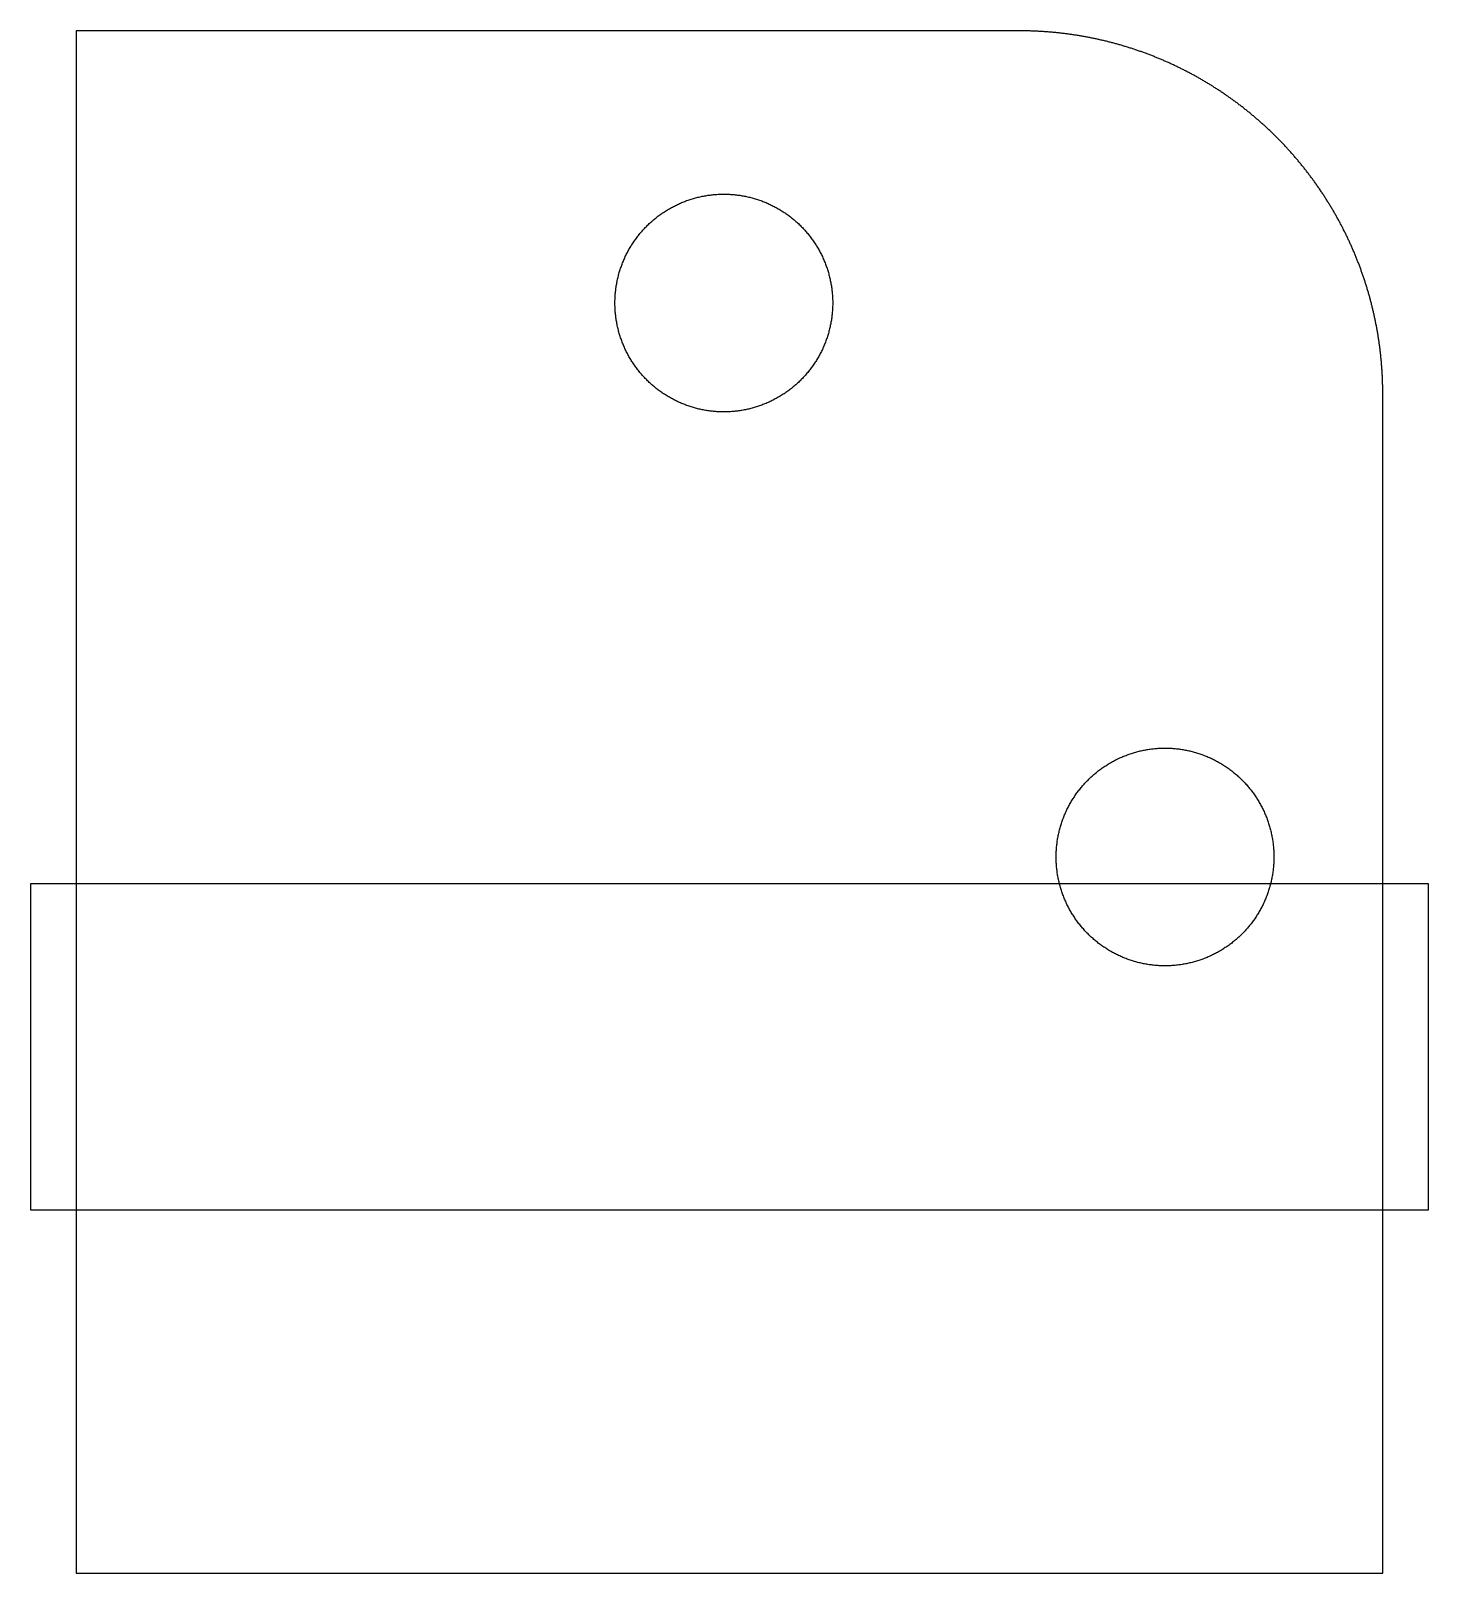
# Model space of a CAD drawing. Header units: millimetres. Extents: x 64 to 413, y 70 to 397.
# Drawn here: x 336.4 to 413.4, y 69.7 to 154.7 of the extents above; entities that cross this region are included whole.
import ezdxf

# ---------------------------------------------------------------- set-up
doc = ezdxf.new("R2010")
doc.units = ezdxf.units.MM
doc.layers.add('BOT_Full_CutOut_90', color=7, linetype='Continuous')

msp = doc.modelspace()

# ---------------------------------------------------------------- linework, layer by layer
msp.add_line((390.890916, 154.697596), (390.890916, 154.697596))
msp.add_lwpolyline([(410.890916, 134.697596), (410.890848, 134.749956), (410.890642, 134.802315), (410.8903, 134.854674), (410.88982, 134.907031), (410.889203, 134.959388), (410.888449, 135.011742), (410.887558, 135.064094), (410.88653, 135.116444), (410.885365, 135.168791), (410.884063, 135.221135), (410.882624, 135.273475), (410.881048, 135.325811), (410.879335, 135.378143), (410.877485, 135.43047), (410.875498, 135.482792), (410.873374, 135.535109), (410.871113, 135.58742), (410.868715, 135.639725), (410.86618, 135.692023), (410.863508, 135.744315), (410.860699, 135.7966), (410.857753, 135.848877), (410.854671, 135.901146), (410.851452, 135.953406), (410.848096, 136.005659), (410.844603, 136.057902), (410.840973, 136.110136), (410.837207, 136.16236), (410.833304, 136.214574), (410.829264, 136.266778), (410.825088, 136.318971), (410.820775, 136.371153), (410.816325, 136.423323), (410.811739, 136.475482), (410.807016, 136.527629), (410.802157, 136.579762), (410.797161, 136.631883), (410.792029, 136.683991), (410.786761, 136.736085), (410.781356, 136.788166), (410.775814, 136.840231), (410.770137, 136.892282), (410.764323, 136.944319), (410.758373, 136.996339), (410.752287, 137.048344), (410.746065, 137.100333), (410.739706, 137.152305), (410.733212, 137.204261), (410.726582, 137.256199), (410.719815, 137.30812), (410.712913, 137.360023), (410.705875, 137.411908), (410.698701, 137.463774), (410.691391, 137.515621), (410.683946, 137.567449), (410.676365, 137.619257), (410.668648, 137.671045), (410.660796, 137.722813), (410.652808, 137.77456), (410.644685, 137.826286), (410.636427, 137.87799), (410.628033, 137.929673), (410.619504, 137.981334), (410.610839, 138.032972), (410.60204, 138.084587), (410.593105, 138.136179), (410.584035, 138.187747), (410.574831, 138.239291), (410.565491, 138.290812), (410.556017, 138.342307), (410.546408, 138.393778), (410.536664, 138.445223), (410.526785, 138.496643), (410.516772, 138.548036), (410.506624, 138.599403), (410.496342, 138.650744), (410.485926, 138.702057), (410.475375, 138.753343), (410.46469, 138.804601), (410.453871, 138.855831), (410.442918, 138.907032), (410.43183, 138.958205), (410.420609, 139.009348), (410.409254, 139.060462), (410.397765, 139.111546), (410.386143, 139.162599), (410.374387, 139.213622), (410.362497, 139.264614), (410.350474, 139.315575), (410.338318, 139.366504), (410.326028, 139.417401), (410.313605, 139.468266), (410.301049, 139.519098), (410.28836, 139.569897), (410.275538, 139.620663), (410.262583, 139.671395), (410.249495, 139.722093), (410.236274, 139.772756), (410.222921, 139.823385), (410.209436, 139.873978), (410.195818, 139.924536), (410.182068, 139.975058), (410.168185, 140.025544), (410.154171, 140.075994), (410.140024, 140.126406), (410.125746, 140.176782), (410.111335, 140.22712), (410.096793, 140.277419), (410.08212, 140.327681), (410.067314, 140.377904), (410.052378, 140.428088), (410.03731, 140.478233), (410.02211, 140.528339), (410.00678, 140.578404), (409.991319, 140.628429), (409.975726, 140.678413), (409.960003, 140.728357), (409.944149, 140.778259), (409.928165, 140.828119), (409.91205, 140.877937), (409.895805, 140.927713), (409.879429, 140.977447), (409.862924, 141.027137), (409.846288, 141.076784), (409.829523, 141.126387), (409.812627, 141.175946), (409.795602, 141.225461), (409.778447, 141.274931), (409.761163, 141.324355), (409.74375, 141.373735), (409.726207, 141.423069), (409.708535, 141.472356), (409.690735, 141.521597), (409.672805, 141.570792), (409.654747, 141.619939), (409.63656, 141.669039), (409.618245, 141.718091), (409.599801, 141.767095), (409.581229, 141.81605), (409.562529, 141.864957), (409.543701, 141.913814), (409.524745, 141.962623), (409.505661, 142.011381), (409.48645, 142.060089), (409.467111, 142.108747), (409.447645, 142.157354), (409.428052, 142.205909), (409.408332, 142.254414), (409.388485, 142.302866), (409.368511, 142.351267), (409.34841, 142.399615), (409.328183, 142.44791), (409.30783, 142.496152), (409.28735, 142.54434), (409.266745, 142.592475), (409.246013, 142.640556), (409.225155, 142.688582), (409.204172, 142.736554), (409.183064, 142.78447), (409.16183, 142.832331), (409.14047, 142.880136), (409.118986, 142.927885), (409.097377, 142.975578), (409.075643, 143.023214), (409.053784, 143.070793), (409.031801, 143.118315), (409.009693, 143.165778), (408.987462, 143.213184), (408.965106, 143.260532), (408.942626, 143.30782), (408.920023, 143.35505), (408.897296, 143.40222), (408.874446, 143.449331), (408.851472, 143.496382), (408.828375, 143.543372), (408.805156, 143.590302), (408.781813, 143.637171), (408.758348, 143.683979), (408.734761, 143.730724), (408.711051, 143.777409), (408.687219, 143.82403), (408.663265, 143.87059), (408.63919, 143.917086), (408.614992, 143.963519), (408.590673, 144.009889), (408.566233, 144.056195), (408.541672, 144.102437), (408.51699, 144.148614), (408.492187, 144.194727), (408.467263, 144.240774), (408.442219, 144.286756), (408.417054, 144.332672), (408.39177, 144.378523), (408.366365, 144.424306), (408.340841, 144.470024), (408.315197, 144.515674), (408.289434, 144.561257), (408.263551, 144.606772), (408.237549, 144.65222), (408.211429, 144.697599), (408.18519, 144.74291), (408.158832, 144.788151), (408.132356, 144.833324), (408.105761, 144.878427), (408.079049, 144.923461), (408.052219, 144.968424), (408.025271, 145.013317), (407.998206, 145.058139), (407.971024, 145.10289), (407.943724, 145.14757), (407.916308, 145.192179), (407.888775, 145.236715), (407.861125, 145.281179), (407.833359, 145.325571), (407.805477, 145.369889), (407.777479, 145.414135), (407.749366, 145.458307), (407.721137, 145.502406), (407.692792, 145.54643), (407.664332, 145.59038), (407.635758, 145.634255), (407.607068, 145.678056), (407.578264, 145.721781), (407.549346, 145.76543), (407.520313, 145.809004), (407.491167, 145.852501), (407.461906, 145.895923), (407.432532, 145.939267), (407.403045, 145.982534), (407.373445, 146.025724), (407.343731, 146.068836), (407.313905, 146.111871), (407.283966, 146.154827), (407.253915, 146.197704), (407.223752, 146.240503), (407.193477, 146.283223), (407.16309, 146.325863), (407.132591, 146.368424), (407.101982, 146.410904), (407.071261, 146.453305), (407.040429, 146.495624), (407.009487, 146.537863), (406.978434, 146.580021), (406.94727, 146.622097), (406.915997, 146.664092), (406.884614, 146.706004), (406.853121, 146.747834), (406.821519, 146.789582), (406.789808, 146.831247), (406.757988, 146.872828), (406.726059, 146.914326), (406.694021, 146.955741), (406.661875, 146.997071), (406.629621, 147.038317), (406.59726, 147.079479), (406.56479, 147.120555), (406.532213, 147.161547), (406.499529, 147.202453), (406.466738, 147.243273), (406.43384, 147.284008), (406.400836, 147.324656), (406.367725, 147.365217), (406.334508, 147.405692), (406.301186, 147.44608), (406.267758, 147.48638), (406.234224, 147.526592), (406.200585, 147.566717), (406.166841, 147.606754), (406.132993, 147.646702), (406.09904, 147.686561), (406.064983, 147.726331), (406.030822, 147.766012), (405.996557, 147.805603), (405.962189, 147.845105), (405.927717, 147.884516), (405.893142, 147.923837), (405.858465, 147.963068), (405.823684, 148.002207), (405.788802, 148.041255), (405.753817, 148.080212), (405.718731, 148.119077), (405.683543, 148.15785), (405.648253, 148.196531), (405.612863, 148.235119), (405.577371, 148.273615), (405.541779, 148.312017), (405.506086, 148.350327), (405.470293, 148.388542), (405.434401, 148.426664), (405.398408, 148.464692), (405.362316, 148.502625), (405.326125, 148.540464), (405.289835, 148.578207), (405.253447, 148.615856), (405.21696, 148.653409), (405.180374, 148.690867), (405.143691, 148.728229), (405.10691, 148.765494), (405.070032, 148.802663), (405.033056, 148.839736), (404.995984, 148.876711), (404.958815, 148.91359), (404.921549, 148.950371), (404.884187, 148.987054), (404.84673, 149.023639), (404.809177, 149.060126), (404.771528, 149.096515), (404.733784, 149.132805), (404.695945, 149.168996), (404.658012, 149.205088), (404.619984, 149.24108), (404.581863, 149.276973), (404.543647, 149.312766), (404.505338, 149.348458), (404.466936, 149.38405), (404.42844, 149.419542), (404.389852, 149.454933), (404.351171, 149.490222), (404.312398, 149.52541), (404.273533, 149.560497), (404.234576, 149.595481), (404.195528, 149.630364), (404.156388, 149.665144), (404.117158, 149.699822), (404.077837, 149.734396), (404.038425, 149.768868), (403.998924, 149.803237), (403.959333, 149.837501), (403.919652, 149.871662), (403.879881, 149.90572), (403.840022, 149.939672), (403.800074, 149.973521), (403.760038, 150.007265), (403.719913, 150.040903), (403.6797, 150.074437), (403.6394, 150.107865), (403.599013, 150.141188), (403.558538, 150.174405), (403.517976, 150.207515), (403.477328, 150.24052), (403.436594, 150.273417), (403.395773, 150.306208), (403.354867, 150.338893), (403.313876, 150.371469), (403.272799, 150.403939), (403.231638, 150.436301), (403.190392, 150.468555), (403.149061, 150.500701), (403.107647, 150.532738), (403.066149, 150.564667), (403.024567, 150.596487), (402.982902, 150.628199), (402.941155, 150.659801), (402.899325, 150.691294), (402.857412, 150.722677), (402.815418, 150.75395), (402.773341, 150.785113), (402.731184, 150.816166), (402.688945, 150.847108), (402.646625, 150.87794), (402.604225, 150.908661), (402.561744, 150.939271), (402.519184, 150.969769), (402.476543, 151.000156), (402.433824, 151.030431), (402.391025, 151.060595), (402.348147, 151.090646), (402.305191, 151.120585), (402.262157, 151.150411), (402.219045, 151.180124), (402.175855, 151.209725), (402.132587, 151.239212), (402.089243, 151.268586), (402.045822, 151.297846), (402.002325, 151.326993), (401.958751, 151.356025), (401.915101, 151.384944), (401.871376, 151.413748), (401.827576, 151.442437), (401.783701, 151.471012), (401.739751, 151.499471), (401.695726, 151.527816), (401.651628, 151.556045), (401.607456, 151.584159), (401.56321, 151.612157), (401.518891, 151.640039), (401.4745, 151.667805), (401.430036, 151.695454), (401.385499, 151.722987), (401.340891, 151.750404), (401.296211, 151.777703), (401.25146, 151.804885), (401.206638, 151.831951), (401.161745, 151.858898), (401.116781, 151.885728), (401.071748, 151.912441), (401.026645, 151.939035), (400.981472, 151.965511), (400.93623, 151.991869), (400.890919, 152.018108), (400.84554, 152.044229), (400.800093, 152.070231), (400.754577, 152.096113), (400.708995, 152.121876), (400.663344, 152.14752), (400.617627, 152.173045), (400.571843, 152.198449), (400.525993, 152.223734), (400.480077, 152.248898), (400.434095, 152.273942), (400.388047, 152.298866), (400.341935, 152.323669), (400.295757, 152.348351), (400.249516, 152.372913), (400.20321, 152.397353), (400.15684, 152.421672), (400.110407, 152.445869), (400.06391, 152.469945), (400.017351, 152.493899), (399.970729, 152.517731), (399.924045, 152.54144), (399.877299, 152.565028), (399.830492, 152.588493), (399.783623, 152.611835), (399.736693, 152.635055), (399.689702, 152.658152), (399.642652, 152.681125), (399.595541, 152.703975), (399.548371, 152.726702), (399.501141, 152.749306), (399.453852, 152.771785), (399.406505, 152.794141), (399.359099, 152.816373), (399.311635, 152.83848), (399.264114, 152.860463), (399.216535, 152.882322), (399.168899, 152.904056), (399.121206, 152.925665), (399.073457, 152.94715), (399.025652, 152.968509), (398.977791, 152.989743), (398.929874, 153.010852), (398.881903, 153.031835), (398.833877, 153.052692), (398.785796, 153.073424), (398.737661, 153.09403), (398.689472, 153.114509), (398.64123, 153.134863), (398.592935, 153.15509), (398.544587, 153.17519), (398.496187, 153.195164), (398.447734, 153.215011), (398.39923, 153.234732), (398.350674, 153.254325), (398.302067, 153.273791), (398.25341, 153.293129), (398.204701, 153.312341), (398.155943, 153.331424), (398.107135, 153.35038), (398.058277, 153.369208), (398.009371, 153.387908), (397.960415, 153.40648), (397.911411, 153.424924), (397.862359, 153.443239), (397.81326, 153.461426), (397.764112, 153.479485), (397.714918, 153.497414), (397.665677, 153.515215), (397.616389, 153.532887), (397.567055, 153.550429), (397.517676, 153.567843), (397.468251, 153.585127), (397.418781, 153.602281), (397.369267, 153.619307), (397.319708, 153.636202), (397.270104, 153.652968), (397.220458, 153.669603), (397.170767, 153.686109), (397.121034, 153.702484), (397.071258, 153.71873), (397.02144, 153.734844), (396.971579, 153.750829), (396.921677, 153.766683), (396.871734, 153.782406), (396.82175, 153.797998), (396.771725, 153.813459), (396.721659, 153.82879), (396.671554, 153.843989), (396.621409, 153.859057), (396.571225, 153.873994), (396.521002, 153.888799), (396.47074, 153.903473), (396.42044, 153.918015), (396.370102, 153.932425), (396.319727, 153.946704), (396.269314, 153.96085), (396.218865, 153.974865), (396.168379, 153.988747), (396.117857, 154.002497), (396.067299, 154.016115), (396.016705, 154.029601), (395.966077, 154.042954), (395.915413, 154.056174), (395.864715, 154.069262), (395.813984, 154.082217), (395.763218, 154.095039), (395.712419, 154.107728), (395.661587, 154.120284), (395.610722, 154.132707), (395.559825, 154.144997), (395.508896, 154.157153), (395.457935, 154.169177), (395.406943, 154.181066), (395.35592, 154.192822), (395.304866, 154.204445), (395.253782, 154.215934), (395.202669, 154.227289), (395.151525, 154.23851), (395.100353, 154.249597), (395.049151, 154.26055), (394.997921, 154.27137), (394.946663, 154.282055), (394.895377, 154.292605), (394.844064, 154.303022), (394.792724, 154.313304), (394.741357, 154.323451), (394.689963, 154.333465), (394.638544, 154.343343), (394.587098, 154.353087), (394.535628, 154.362696), (394.484132, 154.372171), (394.432612, 154.38151), (394.381068, 154.390715), (394.329499, 154.399784), (394.277907, 154.408719), (394.226292, 154.417519), (394.174654, 154.426183), (394.122994, 154.434712), (394.071311, 154.443106), (394.019606, 154.451365), (393.967881, 154.459488), (393.916134, 154.467475), (393.864366, 154.475328), (393.812578, 154.483044), (393.76077, 154.490625), (393.708942, 154.498071), (393.657095, 154.50538), (393.605228, 154.512554), (393.553344, 154.519592), (393.501441, 154.526495), (393.44952, 154.533261), (393.397582, 154.539891), (393.345626, 154.546386), (393.293654, 154.552744), (393.241665, 154.558966), (393.18966, 154.565053), (393.137639, 154.571003), (393.085603, 154.576816), (393.033552, 154.582494), (392.981486, 154.588035), (392.929406, 154.59344), (392.877312, 154.598709), (392.825204, 154.603841), (392.773083, 154.608836), (392.720949, 154.613696), (392.668803, 154.618418), (392.616644, 154.623004), (392.564474, 154.627454), (392.512292, 154.631767), (392.460099, 154.635944), (392.407895, 154.639983), (392.355681, 154.643886), (392.303456, 154.647653), (392.251222, 154.651282), (392.198979, 154.654775), (392.146727, 154.658131), (392.094466, 154.66135), (392.042197, 154.664433), (391.98992, 154.667378), (391.937636, 154.670187), (391.885344, 154.672859), (391.833046, 154.675394), (391.780741, 154.677792), (391.72843, 154.680053), (391.676113, 154.682177), (391.623791, 154.684164), (391.571463, 154.686014), (391.519132, 154.687727), (391.466796, 154.689304), (391.414455, 154.690743), (391.362112, 154.692045), (391.309765, 154.69321), (391.257415, 154.694238), (391.205063, 154.695129), (391.152708, 154.695882), (391.100352, 154.696499), (391.047994, 154.696979), (390.995636, 154.697322), (390.943276, 154.697527), (390.890916, 154.697596), (338.890916, 154.697596), (338.890916, 69.697596), (410.890916, 69.697596), (410.890916, 134.697597)])
for points in [[(380.578321, 139.697595), (380.577992, 139.634764), (380.577005, 139.57194), (380.575361, 139.50913), (380.573058, 139.446341), (380.570098, 139.383579), (380.566482, 139.320852), (380.562208, 139.258166), (380.557278, 139.195528), (380.551693, 139.132945), (380.545453, 139.070424), (380.538558, 139.007972), (380.531009, 138.945595), (380.522808, 138.883301), (380.513955, 138.821097), (380.504451, 138.758988), (380.494297, 138.696982), (380.483495, 138.635086), (380.472045, 138.573307), (380.459948, 138.511651), (380.447207, 138.450125), (380.433822, 138.388735), (380.419795, 138.32749), (380.405127, 138.266394), (380.38982, 138.205455), (380.373876, 138.144681), (380.357297, 138.084076), (380.340083, 138.023648), (380.322238, 137.963404), (380.303763, 137.90335), (380.28466, 137.843493), (380.264932, 137.783839), (380.244579, 137.724395), (380.223606, 137.665167), (380.202013, 137.606163), (380.179804, 137.547387), (380.15698, 137.488847), (380.133545, 137.43055), (380.1095, 137.372501), (380.084849, 137.314707), (380.059594, 137.257175), (380.033738, 137.19991), (380.007284, 137.142919), (379.980234, 137.086208), (379.952592, 137.029784), (379.92436, 136.973652), (379.895543, 136.917819), (379.866142, 136.86229), (379.836161, 136.807073), (379.805604, 136.752172), (379.774474, 136.697595), (379.742773, 136.643346), (379.710507, 136.589433), (379.677677, 136.53586), (379.644289, 136.482634), (379.610345, 136.429761), (379.575849, 136.377246), (379.540805, 136.325095), (379.505216, 136.273313), (379.469088, 136.221908), (379.432423, 136.170883), (379.395226, 136.120246), (379.357501, 136.07), (379.319251, 136.020153), (379.280482, 135.970708), (379.241197, 135.921672), (379.201401, 135.873051), (379.161097, 135.824849), (379.120292, 135.777071), (379.078988, 135.729724), (379.03719, 135.682811), (378.994904, 135.636339), (378.952133, 135.590312), (378.908883, 135.544736), (378.865157, 135.499615), (378.820962, 135.454954), (378.776301, 135.410759), (378.73118, 135.367033), (378.685604, 135.323783), (378.639577, 135.281012), (378.593105, 135.238726), (378.546192, 135.196928), (378.498845, 135.155625), (378.451067, 135.114819), (378.402865, 135.074515), (378.354244, 135.034719), (378.305208, 134.995434), (378.255764, 134.956665), (378.205916, 134.918415), (378.15567, 134.88069), (378.105033, 134.843493), (378.054008, 134.806828), (378.002603, 134.7707), (377.950822, 134.735111), (377.898671, 134.700067), (377.846155, 134.665571), (377.793282, 134.631627), (377.740056, 134.598239), (377.686483, 134.565409), (377.63257, 134.533143), (377.578321, 134.501442), (377.523744, 134.470312), (377.468843, 134.439755), (377.413626, 134.409774), (377.358097, 134.380373), (377.302264, 134.351556), (377.246132, 134.323324), (377.189708, 134.295682), (377.132997, 134.268633), (377.076006, 134.242178), (377.018741, 134.216322), (376.961209, 134.191067), (376.903415, 134.166416), (376.845366, 134.142371), (376.787069, 134.118936), (376.728529, 134.096112), (376.669754, 134.073903), (376.610749, 134.05231), (376.551521, 134.031337), (376.492077, 134.010984), (376.432423, 133.991256), (376.372566, 133.972153), (376.312512, 133.953678), (376.252268, 133.935833), (376.19184, 133.918619), (376.131236, 133.90204), (376.070461, 133.886096), (376.009522, 133.870789), (375.948427, 133.856121), (375.887181, 133.842094), (375.825791, 133.828709), (375.764265, 133.815968), (375.702609, 133.803871), (375.64083, 133.792421), (375.578934, 133.781619), (375.516928, 133.771465), (375.454819, 133.761961), (375.392615, 133.753108), (375.330321, 133.744907), (375.267944, 133.737358), (375.205492, 133.730464), (375.142971, 133.724223), (375.080388, 133.718638), (375.017751, 133.713708), (374.955064, 133.709435), (374.892337, 133.705818), (374.829575, 133.702858), (374.766786, 133.700556), (374.703976, 133.698911), (374.641152, 133.697924), (374.578321, 133.697595), (374.515491, 133.697924), (374.452667, 133.698911), (374.389857, 133.700556), (374.327067, 133.702858), (374.264306, 133.705818), (374.201578, 133.709435), (374.138892, 133.713708), (374.076254, 133.718638), (374.013671, 133.724223), (373.951151, 133.730464), (373.888698, 133.737358), (373.826322, 133.744907), (373.764028, 133.753108), (373.701823, 133.761961), (373.639715, 133.771465), (373.577709, 133.781619), (373.515813, 133.792421), (373.454033, 133.803871), (373.392377, 133.815968), (373.330851, 133.828709), (373.269462, 133.842094), (373.208216, 133.856121), (373.147121, 133.870789), (373.086182, 133.886096), (373.025407, 133.90204), (372.964802, 133.918619), (372.904375, 133.935833), (372.844131, 133.953678), (372.784077, 133.972153), (372.724219, 133.991256), (372.664566, 134.010984), (372.605122, 134.031337), (372.545894, 134.05231), (372.486889, 134.073903), (372.428114, 134.096112), (372.369574, 134.118936), (372.311277, 134.142371), (372.253228, 134.166416), (372.195434, 134.191067), (372.137902, 134.216322), (372.080637, 134.242178), (372.023646, 134.268633), (371.966935, 134.295682), (371.91051, 134.323324), (371.854378, 134.351556), (371.798545, 134.380373), (371.743017, 134.409774), (371.687799, 134.439755), (371.632899, 134.470312), (371.578321, 134.501442), (371.524073, 134.533143), (371.470159, 134.565409), (371.416587, 134.598239), (371.363361, 134.631627), (371.310487, 134.665571), (371.257972, 134.700067), (371.205821, 134.735111), (371.15404, 134.7707), (371.102634, 134.806828), (371.05161, 134.843493), (371.000972, 134.88069), (370.950727, 134.918415), (370.900879, 134.956665), (370.851435, 134.995434), (370.802399, 135.034719), (370.753777, 135.074515), (370.705575, 135.114819), (370.657798, 135.155625), (370.61045, 135.196928), (370.563538, 135.238726), (370.517066, 135.281012), (370.471039, 135.323783), (370.425462, 135.367033), (370.380341, 135.410759), (370.335681, 135.454954), (370.291485, 135.499615), (370.24776, 135.544736), (370.20451, 135.590312), (370.161739, 135.636339), (370.119453, 135.682811), (370.077655, 135.729724), (370.036351, 135.777071), (369.995545, 135.824849), (369.955242, 135.873051), (369.915446, 135.921672), (369.876161, 135.970708), (369.837391, 136.020153), (369.799142, 136.07), (369.761417, 136.120246), (369.724219, 136.170883), (369.687555, 136.221908), (369.651426, 136.273313), (369.615838, 136.325095), (369.580794, 136.377246), (369.546298, 136.429761), (369.512354, 136.482634), (369.478965, 136.53586), (369.446136, 136.589433), (369.413869, 136.643346), (369.382169, 136.697595), (369.351039, 136.752172), (369.320481, 136.807073), (369.290501, 136.86229), (369.2611, 136.917819), (369.232282, 136.973652), (369.204051, 137.029784), (369.176409, 137.086208), (369.149359, 137.142919), (369.122905, 137.19991), (369.097049, 137.257175), (369.071794, 137.314707), (369.047143, 137.372501), (369.023098, 137.43055), (368.999663, 137.488847), (368.976839, 137.547387), (368.95463, 137.606163), (368.933037, 137.665167), (368.912063, 137.724395), (368.891711, 137.783839), (368.871982, 137.843493), (368.85288, 137.90335), (368.834405, 137.963404), (368.816559, 138.023648), (368.799346, 138.084076), (368.782767, 138.144681), (368.766823, 138.205455), (368.751516, 138.266394), (368.736848, 138.32749), (368.722821, 138.388735), (368.709436, 138.450125), (368.696694, 138.511651), (368.684598, 138.573307), (368.673148, 138.635086), (368.662345, 138.696982), (368.652191, 138.758988), (368.642687, 138.821097), (368.633834, 138.883301), (368.625633, 138.945595), (368.618085, 139.007972), (368.61119, 139.070424), (368.60495, 139.132945), (368.599364, 139.195528), (368.594435, 139.258166), (368.590161, 139.320852), (368.586544, 139.383579), (368.583585, 139.446341), (368.581282, 139.50913), (368.579637, 139.57194), (368.57865, 139.634764), (368.578321, 139.697595), (368.57865, 139.760425), (368.579637, 139.823249), (368.581282, 139.886059), (368.583585, 139.948849), (368.586544, 140.01161), (368.590161, 140.074338), (368.594435, 140.137024), (368.599364, 140.199662), (368.60495, 140.262245), (368.61119, 140.324766), (368.618085, 140.387218), (368.625633, 140.449594), (368.633834, 140.511888), (368.642687, 140.574093), (368.652191, 140.636202), (368.662345, 140.698207), (368.673148, 140.760103), (368.684598, 140.821883), (368.696694, 140.883539), (368.709436, 140.945065), (368.722821, 141.006454), (368.736848, 141.0677), (368.751516, 141.128795), (368.766823, 141.189734), (368.782767, 141.250509), (368.799346, 141.311114), (368.816559, 141.371541), (368.834405, 141.431785), (368.85288, 141.491839), (368.871982, 141.551697), (368.891711, 141.611351), (368.912063, 141.670795), (368.933037, 141.730022), (368.95463, 141.789027), (368.976839, 141.847802), (368.999663, 141.906342), (369.023098, 141.964639), (369.047143, 142.022688), (369.071794, 142.080482), (369.097049, 142.138015), (369.122905, 142.195279), (369.149359, 142.25227), (369.176409, 142.308981), (369.204051, 142.365406), (369.232282, 142.421538), (369.2611, 142.477371), (369.290501, 142.532899), (369.320481, 142.588117), (369.351039, 142.643017), (369.382169, 142.697595), (369.413869, 142.751843), (369.446136, 142.805757), (369.478965, 142.859329), (369.512354, 142.912555), (369.546298, 142.965429), (369.580794, 143.017944), (369.615838, 143.070095), (369.651426, 143.121876), (369.687555, 143.173282), (369.724219, 143.224306), (369.761417, 143.274944), (369.799142, 143.325189), (369.837391, 143.375037), (369.876161, 143.424481), (369.915446, 143.473517), (369.955242, 143.522139), (369.995545, 143.570341), (370.036351, 143.618118), (370.077655, 143.665466), (370.119453, 143.712378), (370.161739, 143.75885), (370.20451, 143.804877), (370.24776, 143.850454), (370.291485, 143.895575), (370.335681, 143.940235), (370.380341, 143.984431), (370.425462, 144.028156), (370.471039, 144.071406), (370.517066, 144.114177), (370.563538, 144.156464), (370.61045, 144.198261), (370.657798, 144.239565), (370.705575, 144.280371), (370.753777, 144.320674), (370.802399, 144.36047), (370.851435, 144.399755), (370.900879, 144.438525), (370.950727, 144.476774), (371.000972, 144.514499), (371.05161, 144.551697), (371.102634, 144.588361), (371.15404, 144.62449), (371.205821, 144.660078), (371.257972, 144.695122), (371.310487, 144.729618), (371.363361, 144.763562), (371.416587, 144.796951), (371.470159, 144.82978), (371.524073, 144.862047), (371.578321, 144.893747), (371.632899, 144.924877), (371.687799, 144.955435), (371.743017, 144.985415), (371.798545, 145.014816), (371.854378, 145.043634), (371.91051, 145.071865), (371.966935, 145.099507), (372.023646, 145.126557), (372.080637, 145.153011), (372.137902, 145.178867), (372.195434, 145.204122), (372.253228, 145.228774), (372.311277, 145.252818), (372.369574, 145.276254), (372.428114, 145.299077), (372.486889, 145.321287), (372.545894, 145.342879), (372.605122, 145.363853), (372.664566, 145.384205), (372.724219, 145.403934), (372.784077, 145.423037), (372.844131, 145.441512), (372.904375, 145.459357), (372.964802, 145.47657), (373.025407, 145.49315), (373.086182, 145.509094), (373.147121, 145.5244), (373.208216, 145.539068), (373.269462, 145.553095), (373.330851, 145.56648), (373.392377, 145.579222), (373.454033, 145.591318), (373.515813, 145.602768), (373.577709, 145.613571), (373.639715, 145.623725), (373.701823, 145.633229), (373.764028, 145.642082), (373.826322, 145.650283), (373.888698, 145.657831), (373.951151, 145.664726), (374.013671, 145.670966), (374.076254, 145.676552), (374.138892, 145.681481), (374.201578, 145.685755), (374.264306, 145.689372), (374.327067, 145.692332), (374.389857, 145.694634), (374.452667, 145.696279), (374.515491, 145.697266), (374.578321, 145.697595), (374.641152, 145.697266), (374.703976, 145.696279), (374.766786, 145.694634), (374.829575, 145.692332), (374.892337, 145.689372), (374.955064, 145.685755), (375.017751, 145.681481), (375.080388, 145.676552), (375.142971, 145.670966), (375.205492, 145.664726), (375.267944, 145.657831), (375.330321, 145.650283), (375.392615, 145.642082), (375.454819, 145.633229), (375.516928, 145.623725), (375.578934, 145.613571), (375.64083, 145.602768), (375.702609, 145.591318), (375.764265, 145.579222), (375.825791, 145.56648), (375.887181, 145.553095), (375.948427, 145.539068), (376.009522, 145.5244), (376.070461, 145.509094), (376.131236, 145.49315), (376.19184, 145.47657), (376.252268, 145.459357), (376.312512, 145.441512), (376.372566, 145.423037), (376.432423, 145.403934), (376.492077, 145.384205), (376.551521, 145.363853), (376.610749, 145.342879), (376.669754, 145.321287), (376.728529, 145.299077), (376.787069, 145.276254), (376.845366, 145.252818), (376.903415, 145.228774), (376.961209, 145.204122), (377.018741, 145.178867), (377.076006, 145.153011), (377.132997, 145.126557), (377.189708, 145.099507), (377.246132, 145.071865), (377.302264, 145.043634), (377.358097, 145.014816), (377.413626, 144.985415), (377.468843, 144.955435), (377.523744, 144.924877), (377.578321, 144.893747), (377.63257, 144.862047), (377.686483, 144.82978), (377.740056, 144.796951), (377.793282, 144.763562), (377.846155, 144.729618), (377.898671, 144.695122), (377.950822, 144.660078), (378.002603, 144.62449), (378.054008, 144.588361), (378.105033, 144.551697), (378.15567, 144.514499), (378.205916, 144.476774), (378.255764, 144.438525), (378.305208, 144.399755), (378.354244, 144.36047), (378.402865, 144.320674), (378.451067, 144.280371), (378.498845, 144.239565), (378.546192, 144.198261), (378.593105, 144.156464), (378.639577, 144.114177), (378.685604, 144.071406), (378.73118, 144.028156), (378.776301, 143.984431), (378.820962, 143.940235), (378.865157, 143.895575), (378.908883, 143.850454), (378.952133, 143.804877), (378.994904, 143.75885), (379.03719, 143.712378), (379.078988, 143.665466), (379.120292, 143.618118), (379.161097, 143.570341), (379.201401, 143.522139), (379.241197, 143.473517), (379.280482, 143.424481), (379.319251, 143.375037), (379.357501, 143.325189), (379.395226, 143.274944), (379.432423, 143.224306), (379.469088, 143.173282), (379.505216, 143.121876), (379.540805, 143.070095), (379.575849, 143.017944), (379.610345, 142.965429), (379.644289, 142.912555), (379.677677, 142.859329), (379.710507, 142.805757), (379.742773, 142.751843), (379.774474, 142.697595), (379.805604, 142.643017), (379.836161, 142.588117), (379.866142, 142.532899), (379.895543, 142.477371), (379.92436, 142.421538), (379.952592, 142.365406), (379.980234, 142.308981), (380.007284, 142.25227), (380.033738, 142.195279), (380.059594, 142.138015), (380.084849, 142.080482), (380.1095, 142.022688), (380.133545, 141.964639), (380.15698, 141.906342), (380.179804, 141.847802), (380.202013, 141.789027), (380.223606, 141.730022), (380.244579, 141.670795), (380.264932, 141.611351), (380.28466, 141.551697), (380.303763, 141.491839), (380.322238, 141.431785), (380.340083, 141.371541), (380.357297, 141.311114), (380.373876, 141.250509), (380.38982, 141.189734), (380.405127, 141.128795), (380.419795, 141.0677), (380.433822, 141.006454), (380.447207, 140.945065), (380.459948, 140.883539), (380.472045, 140.821883), (380.483495, 140.760103), (380.494297, 140.698207), (380.504451, 140.636202), (380.513955, 140.574093), (380.522808, 140.511888), (380.531009, 140.449594), (380.538558, 140.387218), (380.545453, 140.324766), (380.551693, 140.262245), (380.557278, 140.199662), (380.562208, 140.137024), (380.566482, 140.074338), (380.570098, 140.01161), (380.573058, 139.948849), (380.575361, 139.886059), (380.577005, 139.823249), (380.577992, 139.760425), (380.578321, 139.697595)], [(404.890916, 109.167382), (404.890587, 109.104551), (404.8896, 109.041727), (404.887956, 108.978917), (404.885653, 108.916128), (404.882693, 108.853366), (404.879077, 108.790639), (404.874803, 108.727953), (404.869873, 108.665315), (404.864288, 108.602732), (404.858048, 108.540211), (404.851153, 108.477759), (404.843604, 108.415382), (404.835403, 108.353088), (404.82655, 108.290884), (404.817046, 108.228775), (404.806892, 108.166769), (404.79609, 108.104873), (404.78464, 108.043094), (404.772543, 107.981438), (404.759802, 107.919912), (404.746417, 107.858522), (404.73239, 107.797277), (404.717722, 107.736181), (404.702415, 107.675242), (404.686471, 107.614468), (404.669892, 107.553863), (404.652678, 107.493435), (404.634833, 107.433191), (404.616358, 107.373137), (404.597255, 107.31328), (404.577527, 107.253626), (404.557174, 107.194182), (404.536201, 107.134954), (404.514608, 107.07595), (404.492399, 107.017174), (404.469575, 106.958634), (404.44614, 106.900337), (404.422095, 106.842288), (404.397444, 106.784494), (404.372189, 106.726962), (404.346333, 106.669697), (404.319879, 106.612706), (404.292829, 106.555995), (404.265187, 106.499571), (404.236955, 106.443439), (404.208138, 106.387606), (404.178737, 106.332077), (404.148756, 106.27686), (404.118199, 106.221959), (404.087069, 106.167382), (404.055368, 106.113133), (404.023102, 106.05922), (403.990272, 106.005647), (403.956884, 105.952421), (403.92294, 105.899548), (403.888444, 105.847033), (403.8534, 105.794882), (403.817811, 105.7431), (403.781683, 105.691695), (403.745018, 105.64067), (403.707821, 105.590033), (403.670096, 105.539787), (403.631846, 105.48994), (403.593077, 105.440495), (403.553792, 105.391459), (403.513996, 105.342838), (403.473692, 105.294636), (403.432887, 105.246858), (403.391583, 105.199511), (403.349785, 105.152598), (403.307499, 105.106126), (403.264728, 105.060099), (403.221478, 105.014523), (403.177752, 104.969402), (403.133557, 104.924741), (403.088896, 104.880546), (403.043775, 104.83682), (402.998199, 104.79357), (402.952172, 104.750799), (402.9057, 104.708513), (402.858787, 104.666715), (402.81144, 104.625412), (402.763662, 104.584606), (402.71546, 104.544302), (402.666839, 104.504506), (402.617803, 104.465221), (402.568359, 104.426452), (402.518511, 104.388202), (402.468265, 104.350477), (402.417628, 104.31328), (402.366603, 104.276615), (402.315198, 104.240487), (402.263417, 104.204898), (402.211266, 104.169854), (402.15875, 104.135358), (402.105877, 104.101414), (402.052651, 104.068026), (401.999078, 104.035196), (401.945165, 104.00293), (401.890916, 103.971229), (401.836339, 103.940099), (401.781438, 103.909542), (401.726221, 103.879561), (401.670692, 103.85016), (401.614859, 103.821343), (401.558727, 103.793111), (401.502303, 103.765469), (401.445592, 103.73842), (401.388601, 103.711965), (401.331336, 103.686109), (401.273804, 103.660854), (401.21601, 103.636203), (401.157961, 103.612158), (401.099664, 103.588723), (401.041124, 103.565899), (400.982349, 103.54369), (400.923344, 103.522097), (400.864116, 103.501124), (400.804672, 103.480771), (400.745018, 103.461043), (400.685161, 103.44194), (400.625107, 103.423465), (400.564863, 103.40562), (400.504435, 103.388406), (400.443831, 103.371827), (400.383056, 103.355883), (400.322117, 103.340576), (400.261022, 103.325908), (400.199776, 103.311881), (400.138386, 103.298496), (400.07686, 103.285755), (400.015204, 103.273658), (399.953425, 103.262208), (399.891529, 103.251406), (399.829523, 103.241252), (399.767414, 103.231748), (399.70521, 103.222895), (399.642916, 103.214694), (399.580539, 103.207145), (399.518087, 103.200251), (399.455566, 103.19401), (399.392983, 103.188425), (399.330346, 103.183495), (399.267659, 103.179222), (399.204932, 103.175605), (399.14217, 103.172645), (399.079381, 103.170343), (399.016571, 103.168698), (398.953747, 103.167711), (398.890916, 103.167382), (398.828086, 103.167711), (398.765262, 103.168698), (398.702452, 103.170343), (398.639662, 103.172645), (398.576901, 103.175605), (398.514173, 103.179222), (398.451487, 103.183495), (398.388849, 103.188425), (398.326266, 103.19401), (398.263746, 103.200251), (398.201293, 103.207145), (398.138917, 103.214694), (398.076623, 103.222895), (398.014418, 103.231748), (397.95231, 103.241252), (397.890304, 103.251406), (397.828408, 103.262208), (397.766628, 103.273658), (397.704972, 103.285755), (397.643446, 103.298496), (397.582057, 103.311881), (397.520811, 103.325908), (397.459716, 103.340576), (397.398777, 103.355883), (397.338002, 103.371827), (397.277397, 103.388406), (397.21697, 103.40562), (397.156726, 103.423465), (397.096672, 103.44194), (397.036814, 103.461043), (396.977161, 103.480771), (396.917717, 103.501124), (396.858489, 103.522097), (396.799484, 103.54369), (396.740709, 103.565899), (396.682169, 103.588723), (396.623872, 103.612158), (396.565823, 103.636203), (396.508029, 103.660854), (396.450497, 103.686109), (396.393232, 103.711965), (396.336241, 103.73842), (396.27953, 103.765469), (396.223105, 103.793111), (396.166973, 103.821343), (396.11114, 103.85016), (396.055612, 103.879561), (396.000394, 103.909542), (395.945494, 103.940099), (395.890916, 103.971229), (395.836668, 104.00293), (395.782754, 104.035196), (395.729182, 104.068026), (395.675956, 104.101414), (395.623082, 104.135358), (395.570567, 104.169854), (395.518416, 104.204898), (395.466635, 104.240487), (395.415229, 104.276615), (395.364205, 104.31328), (395.313567, 104.350477), (395.263322, 104.388202), (395.213474, 104.426452), (395.16403, 104.465221), (395.114994, 104.504506), (395.066372, 104.544302), (395.01817, 104.584606), (394.970393, 104.625412), (394.923045, 104.666715), (394.876133, 104.708513), (394.829661, 104.750799), (394.783634, 104.79357), (394.738057, 104.83682), (394.692936, 104.880546), (394.648276, 104.924741), (394.60408, 104.969402), (394.560355, 105.014523), (394.517105, 105.060099), (394.474334, 105.106126), (394.432048, 105.152598), (394.39025, 105.199511), (394.348946, 105.246858), (394.30814, 105.294636), (394.267837, 105.342838), (394.228041, 105.391459), (394.188756, 105.440495), (394.149986, 105.48994), (394.111737, 105.539787), (394.074012, 105.590033), (394.036814, 105.64067), (394.00015, 105.691695), (393.964021, 105.7431), (393.928433, 105.794882), (393.893389, 105.847033), (393.858893, 105.899548), (393.824949, 105.952421), (393.79156, 106.005647), (393.758731, 106.05922), (393.726464, 106.113133), (393.694764, 106.167382), (393.663634, 106.221959), (393.633076, 106.27686), (393.603096, 106.332077), (393.573695, 106.387606), (393.544877, 106.443439), (393.516646, 106.499571), (393.489004, 106.555995), (393.461954, 106.612706), (393.4355, 106.669697), (393.409644, 106.726962), (393.384389, 106.784494), (393.359738, 106.842288), (393.335693, 106.900337), (393.312258, 106.958634), (393.289434, 107.017174), (393.267225, 107.07595), (393.245632, 107.134954), (393.224658, 107.194182), (393.204306, 107.253626), (393.184577, 107.31328), (393.165475, 107.373137), (393.147, 107.433191), (393.129154, 107.493435), (393.111941, 107.553863), (393.095362, 107.614468), (393.079418, 107.675242), (393.064111, 107.736181), (393.049443, 107.797277), (393.035416, 107.858522), (393.022031, 107.919912), (393.009289, 107.981438), (392.997193, 108.043094), (392.985743, 108.104873), (392.97494, 108.166769), (392.964786, 108.228775), (392.955282, 108.290884), (392.946429, 108.353088), (392.938228, 108.415382), (392.93068, 108.477759), (392.923785, 108.540211), (392.917545, 108.602732), (392.911959, 108.665315), (392.90703, 108.727953), (392.902756, 108.790639), (392.899139, 108.853366), (392.89618, 108.916128), (392.893877, 108.978917), (392.892232, 109.041727), (392.891245, 109.104551), (392.890916, 109.167382), (392.891245, 109.230212), (392.892232, 109.293036), (392.893877, 109.355846), (392.89618, 109.418636), (392.899139, 109.481397), (392.902756, 109.544125), (392.90703, 109.606811), (392.911959, 109.669449), (392.917545, 109.732032), (392.923785, 109.794553), (392.93068, 109.857005), (392.938228, 109.919381), (392.946429, 109.981675), (392.955282, 110.04388), (392.964786, 110.105989), (392.97494, 110.167994), (392.985743, 110.22989), (392.997193, 110.29167), (393.009289, 110.353326), (393.022031, 110.414852), (393.035416, 110.476241), (393.049443, 110.537487), (393.064111, 110.598582), (393.079418, 110.659521), (393.095362, 110.720296), (393.111941, 110.780901), (393.129154, 110.841328), (393.147, 110.901572), (393.165475, 110.961626), (393.184577, 111.021484), (393.204306, 111.081138), (393.224658, 111.140582), (393.245632, 111.199809), (393.267225, 111.258814), (393.289434, 111.317589), (393.312258, 111.376129), (393.335693, 111.434426), (393.359738, 111.492475), (393.384389, 111.550269), (393.409644, 111.607802), (393.4355, 111.665066), (393.461954, 111.722057), (393.489004, 111.778768), (393.516646, 111.835193), (393.544877, 111.891325), (393.573695, 111.947158), (393.603096, 112.002686), (393.633076, 112.057904), (393.663634, 112.112804), (393.694764, 112.167382), (393.726464, 112.22163), (393.758731, 112.275544), (393.79156, 112.329116), (393.824949, 112.382342), (393.858893, 112.435216), (393.893389, 112.487731), (393.928433, 112.539882), (393.964021, 112.591663), (394.00015, 112.643069), (394.036814, 112.694093), (394.074012, 112.744731), (394.111737, 112.794976), (394.149986, 112.844824), (394.188756, 112.894268), (394.228041, 112.943304), (394.267837, 112.991926), (394.30814, 113.040128), (394.348946, 113.087905), (394.39025, 113.135253), (394.432048, 113.182165), (394.474334, 113.228637), (394.517105, 113.274664), (394.560355, 113.320241), (394.60408, 113.365362), (394.648276, 113.410022), (394.692936, 113.454218), (394.738057, 113.497943), (394.783634, 113.541193), (394.829661, 113.583964), (394.876133, 113.626251), (394.923045, 113.668048), (394.970393, 113.709352), (395.01817, 113.750158), (395.066372, 113.790461), (395.114994, 113.830257), (395.16403, 113.869542), (395.213474, 113.908312), (395.263322, 113.946561), (395.313567, 113.984286), (395.364205, 114.021484), (395.415229, 114.058148), (395.466635, 114.094277), (395.518416, 114.129865), (395.570567, 114.164909), (395.623082, 114.199405), (395.675956, 114.233349), (395.729182, 114.266738), (395.782754, 114.299567), (395.836668, 114.331834), (395.890916, 114.363534), (395.945494, 114.394664), (396.000394, 114.425222), (396.055612, 114.455202), (396.11114, 114.484603), (396.166973, 114.513421), (396.223105, 114.541652), (396.27953, 114.569294), (396.336241, 114.596344), (396.393232, 114.622798), (396.450497, 114.648654), (396.508029, 114.673909), (396.565823, 114.698561), (396.623872, 114.722605), (396.682169, 114.746041), (396.740709, 114.768864), (396.799484, 114.791074), (396.858489, 114.812666), (396.917717, 114.83364), (396.977161, 114.853992), (397.036814, 114.873721), (397.096672, 114.892824), (397.156726, 114.911299), (397.21697, 114.929144), (397.277397, 114.946357), (397.338002, 114.962937), (397.398777, 114.978881), (397.459716, 114.994187), (397.520811, 115.008855), (397.582057, 115.022882), (397.643446, 115.036267), (397.704972, 115.049009), (397.766628, 115.061105), (397.828408, 115.072555), (397.890304, 115.083358), (397.95231, 115.093512), (398.014418, 115.103016), (398.076623, 115.111869), (398.138917, 115.12007), (398.201293, 115.127618), (398.263746, 115.134513), (398.326266, 115.140753), (398.388849, 115.146339), (398.451487, 115.151268), (398.514173, 115.155542), (398.576901, 115.159159), (398.639662, 115.162119), (398.702452, 115.164421), (398.765262, 115.166066), (398.828086, 115.167053), (398.890916, 115.167382), (398.953747, 115.167053), (399.016571, 115.166066), (399.079381, 115.164421), (399.14217, 115.162119), (399.204932, 115.159159), (399.267659, 115.155542), (399.330346, 115.151268), (399.392983, 115.146339), (399.455566, 115.140753), (399.518087, 115.134513), (399.580539, 115.127618), (399.642916, 115.12007), (399.70521, 115.111869), (399.767414, 115.103016), (399.829523, 115.093512), (399.891529, 115.083358), (399.953425, 115.072555), (400.015204, 115.061105), (400.07686, 115.049009), (400.138386, 115.036267), (400.199776, 115.022882), (400.261022, 115.008855), (400.322117, 114.994187), (400.383056, 114.978881), (400.443831, 114.962937), (400.504435, 114.946357), (400.564863, 114.929144), (400.625107, 114.911299), (400.685161, 114.892824), (400.745018, 114.873721), (400.804672, 114.853992), (400.864116, 114.83364), (400.923344, 114.812666), (400.982349, 114.791074), (401.041124, 114.768864), (401.099664, 114.746041), (401.157961, 114.722605), (401.21601, 114.698561), (401.273804, 114.673909), (401.331336, 114.648654), (401.388601, 114.622798), (401.445592, 114.596344), (401.502303, 114.569294), (401.558727, 114.541652), (401.614859, 114.513421), (401.670692, 114.484603), (401.726221, 114.455202), (401.781438, 114.425222), (401.836339, 114.394664), (401.890916, 114.363534), (401.945165, 114.331834), (401.999078, 114.299567), (402.052651, 114.266738), (402.105877, 114.233349), (402.15875, 114.199405), (402.211266, 114.164909), (402.263417, 114.129865), (402.315198, 114.094277), (402.366603, 114.058148), (402.417628, 114.021484), (402.468265, 113.984286), (402.518511, 113.946561), (402.568359, 113.908312), (402.617803, 113.869542), (402.666839, 113.830257), (402.71546, 113.790461), (402.763662, 113.750158), (402.81144, 113.709352), (402.858787, 113.668048), (402.9057, 113.626251), (402.952172, 113.583964), (402.998199, 113.541193), (403.043775, 113.497943), (403.088896, 113.454218), (403.133557, 113.410022), (403.177752, 113.365362), (403.221478, 113.320241), (403.264728, 113.274664), (403.307499, 113.228637), (403.349785, 113.182165), (403.391583, 113.135253), (403.432887, 113.087905), (403.473692, 113.040128), (403.513996, 112.991926), (403.553792, 112.943304), (403.593077, 112.894268), (403.631846, 112.844824), (403.670096, 112.794976), (403.707821, 112.744731), (403.745018, 112.694093), (403.781683, 112.643069), (403.817811, 112.591663), (403.8534, 112.539882), (403.888444, 112.487731), (403.92294, 112.435216), (403.956884, 112.382342), (403.990272, 112.329116), (404.023102, 112.275544), (404.055368, 112.22163), (404.087069, 112.167382), (404.118199, 112.112804), (404.148756, 112.057904), (404.178737, 112.002686), (404.208138, 111.947158), (404.236955, 111.891325), (404.265187, 111.835193), (404.292829, 111.778768), (404.319879, 111.722057), (404.346333, 111.665066), (404.372189, 111.607802), (404.397444, 111.550269), (404.422095, 111.492475), (404.44614, 111.434426), (404.469575, 111.376129), (404.492399, 111.317589), (404.514608, 111.258814), (404.536201, 111.199809), (404.557174, 111.140582), (404.577527, 111.081138), (404.597255, 111.021484), (404.616358, 110.961626), (404.634833, 110.901572), (404.652678, 110.841328), (404.669892, 110.780901), (404.686471, 110.720296), (404.702415, 110.659521), (404.717722, 110.598582), (404.73239, 110.537487), (404.746417, 110.476241), (404.759802, 110.414852), (404.772543, 110.353326), (404.78464, 110.29167), (404.79609, 110.22989), (404.806892, 110.167994), (404.817046, 110.105989), (404.82655, 110.04388), (404.835403, 109.981675), (404.843604, 109.919381), (404.851153, 109.857005), (404.858048, 109.794553), (404.864288, 109.732032), (404.869873, 109.669449), (404.874803, 109.606811), (404.879077, 109.544125), (404.882693, 109.481397), (404.885653, 109.418636), (404.887956, 109.355846), (404.8896, 109.293036), (404.890587, 109.230212), (404.890916, 109.167382)]]:
    msp.add_lwpolyline(points, close=True)
at = {"layer": 'BOT_Full_CutOut_90'}
msp.add_lwpolyline([(413.390916, 89.697596), (336.390916, 89.697596), (336.390916, 107.697596), (413.390916, 107.697596), (413.390916, 89.697596)], dxfattribs=at)

doc.saveas('drawing.dxf')
